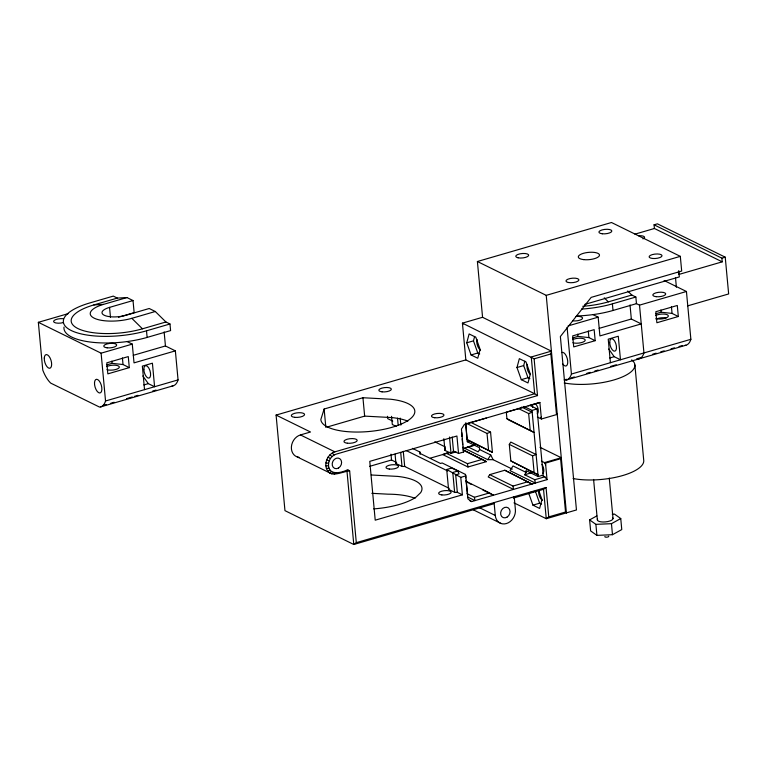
<?xml version="1.0" encoding="UTF-8"?>
<svg xmlns="http://www.w3.org/2000/svg" width="767" height="767" viewBox="0 0 767 767"><rect width="100%" height="100%" fill="white"/><g stroke="black" fill="none" stroke-linecap="round" stroke-linejoin="round"><path stroke-width="1.15" d="M465.837 359.896L276.091 415.081L284.96 510.649L353.788 544.493L356.3 542.662L349.656 470.986C342.312 471.283 330.462 479.011 326.435 468.551C324.22 461.926 328.19 453.978 334.863 451.849L534.666 393.739L537.523 395.59L534.12 358.831L462.424 323.137L465.837 359.896L534.666 393.739L531.253 356.981L551.368 351.133L550.879 353.951L556.506 414.602L541.416 418.993L537.37 416.999M349.656 470.986L347.806 469.634C341.89 472.74 329.407 475.895 328.516 465.809C328.142 460.814 331.286 455.646 336.157 454.15L537.523 395.59M456.049 451.907L451.015 453.364L444.946 450.382L445.243 448.129M466.758 342.811L469.126 333.942L475.808 337.231L480.123 349.378L477.755 358.237L471.072 354.958L466.758 342.811L473.469 340.855L474.648 336.425M516.977 367.518L519.345 358.659L526.018 361.938L530.333 374.085L527.974 382.954L521.292 379.665L516.977 367.518L523.679 365.571L524.858 361.142M324.134 409.022L320.846 419.491A47.171 16.212 -5.3 0 0 392.129 427.277A47.171 16.212 -5.3 0 0 390.528 399.224L362.944 397.737L324.134 409.022L325.841 427.401M461.782 432.713L461.926 436.557M467.803 423.413L486.249 418.053M465.885 424.18L467.132 439.894L492.433 452.329L490.554 432.118L470.526 422.262M506.364 412.195L524.801 406.836M528.147 405.858L539.882 402.454L541.416 418.993M540.409 418.494L541.243 417.152M465.588 423.24L467.295 441.725L479.442 447.698L479.615 449.539L478.109 451.868L467.985 446.883L464.457 448.216L487.735 459.663L493.114 459.682L512.289 469.116M487.735 459.663L490.746 455.013L479.615 449.539M489.72 474.629L488.215 476.949L513.516 489.394L512.998 486.067L489.72 474.629L504.811 470.238L531.962 484.035L504.811 470.238M509.298 444.39L510.803 442.07L536.104 454.515L532.576 455.838L509.298 444.39L510.832 460.938L537.983 474.725L510.832 460.938M469.471 500.525L471.619 501.58L547.044 479.643L544.848 476.806L534.791 479.73L524.666 474.754L526.172 472.434L526.009 470.593L538.156 476.566L543.18 475.109L537.044 408.936L529.959 405.455M448.561 489.346L446.72 469.49L460.766 477.371L462.386 494.83L457.324 492.337L454.63 492.328L448.561 489.346L449.222 488.358L404.688 466.461L401.994 466.451L395.925 463.46L396.587 462.482L391.525 459.989L369.569 466.374M556.506 414.602L557.168 413.614M566.372 512.864L565.538 512.011L560.6 458.714L561.262 457.726L539.968 447.266M537.264 413.835L537.782 413.308A5.503 2.531 73.8 0 0 535.711 404.075M334.268 474.284L335.639 472.875M452.185 437.017L453.489 450.986L451.015 453.364L449.5 437.017M333.511 472.568L331.747 473.881L297.328 456.959M479.174 507.543L495.281 515.462A11.793 9.655 -63.8 0 0 506.364 523.564A11.793 9.655 -63.8 0 0 515.395 509.614L514.206 496.748L513.363 498.08L543.535 489.308L546.046 487.486L548.779 516.891L546.257 518.713L513.995 502.855M612.248 514.187L614.472 514.091L620.752 518.55L621.769 529.575L612.478 534.704L596.918 535.376L590.638 530.917L589.612 519.892L596.841 515.903M589.612 519.892L595.892 524.35L611.462 523.679L620.752 518.55M329.494 472.74L331.612 471.628M518.07 408.37L528.655 413.566L532.183 412.243L521.637 407.056M465.77 422.991L487.026 433.441L490.554 432.118M449.433 452.281L442.664 454.553L467.975 466.998L486.412 461.638L463.412 449.884M327.691 470.919L330.088 470.104M64.006 327.087A55.032 18.916 -5.3 0 0 127.006 341.583L132.279 340.778A55.032 18.916 -5.3 0 0 147.12 337.422L170.59 330.596L169.977 323.981L165.921 321.987L142.461 328.813A47.171 16.212 -5.3 0 1 77.937 328.564A47.171 16.212 -5.3 0 1 93.871 304.921L117.341 298.095L126.948 297.558L133.027 300.549L134.148 312.677L118.501 317.231M133.295 355.313L165.442 345.965L175.365 350.855L178.059 379.895L105.539 400.988A23.662 10.872 73.8 0 1 99.499 407.066L50.699 383.107A23.662 10.872 73.8 0 1 42.779 370.106L38.35 322.322L68.416 313.578M93.871 304.921L103.487 304.384L126.948 297.558M165.921 321.987L155.289 311.498L149.22 308.507L125.75 315.333A15.723 5.407 -5.3 0 1 104.245 315.256A15.723 5.407 -5.3 0 1 109.556 307.375L133.027 300.549M103.487 304.384A27.516 9.453 -5.3 0 0 94.188 318.18A27.516 9.453 -5.3 0 0 131.828 318.324L155.289 311.498M117.341 298.095L113.295 296.11L89.825 302.936A55.032 18.916 -5.3 0 0 71.235 330.519A55.032 18.916 -5.3 0 0 146.507 330.807L169.977 323.981M38.35 322.322L101.11 353.175L132.279 344.115L134.024 362.877L175.365 350.855M106.69 364.9L112.049 363.347L123.027 364.546L129.297 367.623L128.271 356.597L106.814 362.839L107.84 373.865L129.297 367.623M482.577 317.375L477.4 261.509L611.491 222.507L680.319 256.351L681.69 271.058L591.175 297.375L560.37 336.531L576.458 509.959L546.257 518.713L543.535 489.308M654.069 224.817L721.891 258.163L722.226 261.835L654.414 228.489L654.069 224.817L657.424 223.839L725.237 257.185L728.65 293.943L687.51 305.908M634.913 234.165L654.414 228.489M143.851 384.938L148.319 383.634L154.589 386.721L152.412 363.194L142.355 366.118L144.532 389.646M102.826 405.551L106.22 404.564M110.755 403.25L114.149 402.263M126.613 398.629L132.279 396.99M134.551 396.328L137.945 395.341M152.681 391.055L156.075 390.067M100.621 406.903L173.141 385.811M477.4 261.509L546.229 295.353L680.319 256.351M721.891 258.163L725.237 257.185M722.226 261.835L678.651 274.509L678.392 271.758M584.722 304.422L679.332 276.916L678.747 270.607M582.747 306.292A47.171 16.212 -5.3 0 0 608.336 301.862L631.807 295.036L635.853 297.03L636.466 303.646L613.006 310.472A55.032 18.916 -5.3 0 1 598.155 313.837L592.881 314.633A55.032 18.916 -5.3 0 1 576.794 315.966M581.539 309.091A55.032 18.916 -5.3 0 0 612.392 303.857L635.853 297.03M568.098 325.908L598.164 317.164L599.909 335.927L641.25 323.904L631.327 319.014L599.171 328.362M636.284 303.55L639.505 305.141L686.436 291.489L690.875 339.302A23.662 10.872 73.8 0 1 684.826 345.38M471.072 354.958L477.783 353.002L479.691 353.942M572.566 337.959L577.934 336.397L588.903 337.595L595.182 340.682L594.157 329.647L572.7 335.888L573.726 346.914L595.182 340.682M655.708 313.78L661.077 312.217L672.055 313.415L678.325 316.503L677.299 305.477L655.843 311.709L656.868 322.744L678.325 316.503M534.12 358.831L550.879 353.951M326.982 427.075L364.651 416.117L392.234 417.603A47.171 16.212 -5.3 0 1 407.843 421.15M298.996 457.314A11.793 9.655 -63.8 0 1 291.393 446.921A11.793 9.655 -63.8 0 1 300.443 434.927L310.501 432.003L276.091 415.081M521.292 379.665L527.993 377.719L529.901 378.658M609.736 357.988L614.204 356.684L620.474 359.771L618.288 336.243L608.231 339.167L610.417 362.695M566.439 379.262L564.167 379.924L565.375 380.116A23.662 10.872 73.8 0 0 571.425 374.037L690.875 339.302M570.974 377.949L574.368 376.961M586.832 373.328L590.235 372.34M594.761 371.027L598.164 370.039M610.628 366.415L616.294 364.766M636.687 358.831L640.119 357.834M652.717 354.172L656.149 353.175M660.732 351.842L664.164 350.845M671.029 348.841L674.461 347.844M679.044 346.511L682.477 345.514M566.506 379.953L685.957 345.217M539.882 402.454L464.457 424.391L461.446 429.041L463.575 452.012L458.541 453.47L453.489 450.986M523.919 406.424L532.01 410.403L537.044 408.936M467.295 441.725L469.308 441.14M467.985 446.883L474.696 444.937M430.373 458.129L449.174 452.664M464.457 448.216L474.054 445.426M446.193 453.22L467.458 463.68L482.539 459.289M457.324 492.337L455.703 474.878L459.05 473.901L457.822 471.015L452.789 472.482L454.63 492.328M460.766 477.371L465.79 475.904L465.444 474.418L442.166 462.971L440.488 463.46L420.239 453.508L419.894 452.022L412.454 448.369M561.262 457.726L544.493 462.606L545.682 464.936M541.464 461.111L545.51 463.105L560.6 458.714M524.666 474.754L531.378 472.808M462.386 494.83L375.216 520.179L369.761 461.36L456.921 436.011L458.541 453.47M467.045 493.641L474.447 497.284L489.538 492.893L493.402 495.242L482.865 490.055M512.998 486.067L528.089 481.686M356.3 542.662L546.046 487.486M528.616 492.999L534.206 491.369M529.009 494.101L532.931 505.146L539.632 503.2L541.54 504.13M548.779 516.891L565.538 512.011M326.435 468.551L329.033 468.119M325.831 465.799L328.516 465.809M371.257 474.994L397.69 476.412A47.171 16.212 -5.3 0 1 420.613 492.692L416.145 497.016A47.171 16.212 -5.3 0 1 373.692 508.895M371.813 493.315L387.968 494.178A47.171 16.212 -5.3 0 1 415.005 498.339M325.908 462.846L328.583 463.326M326.665 459.893L329.225 460.842M664.107 280.511L686.436 291.489M592.987 314.614L598.164 317.164M551.368 351.133L482.539 317.289L462.424 323.137L463.258 323.99M506.91 418.667L534.062 432.454L508.751 420.019L506.91 418.667L506.364 412.751M541.809 475.319L544.848 476.806M467.304 439.539L492.433 452.329M526.172 472.434L513.018 465.962L510.007 470.612L535.308 483.057L534.791 479.73M463.21 450.229L486.412 461.638M392.752 421.121L387.69 418.638L387.479 416.308M434.784 441.792L445.387 447.008M396.357 426.49L392.311 424.496L391.553 416.328M532.931 505.146L539.613 508.435L541.972 499.566L538.837 490.736M457.822 471.015L451.744 468.033L446.72 469.49L447.602 470.9L406.251 450.565M489.538 492.893L466.25 481.446L468.1 482.798M469.155 483.315L471.264 484.351M467.582 496.978L474.965 500.602L474.447 497.284M473.287 509.825L501.196 523.545M127.111 341.564L132.279 344.115M300.443 434.927L334.863 451.849M328.046 457.142L330.404 458.541M471.619 501.58L467.918 498.876L465.79 475.904M329.973 454.783L332.025 456.576M627.713 291L631.807 295.036M604.252 297.826L608.336 301.862M131.828 318.324L142.461 328.813M332.293 452.981L333.99 455.071M608.73 349.004L614.204 356.684M142.844 375.955L148.319 383.634M541.962 464.476L542.633 465.579A5.503 2.531 73.8 0 1 542.796 473.383M490.746 455.013L493.114 459.682M523.679 365.571L527.993 377.719M535.318 491.053L539.632 503.2M473.469 340.855L477.783 353.002M463.575 452.012L462.904 447.036M467.458 463.68L467.975 466.998M467.582 495.204L465.981 480.238M675.506 277.74L676.389 287.222M671.441 306.8L672.055 313.415M660.876 310.012L661.077 312.217M639.505 305.141L643.944 352.945A23.662 10.872 73.8 0 1 637.895 359.033M630.023 304.95L631.327 319.014M634.894 365.015L643.753 460.583A43.834 15.062 -5.3 0 1 619.535 476.403A43.834 15.062 -5.3 0 1 573.064 478.531M612.392 303.857L613.006 310.472M609.257 478.042L613.015 518.53M611.462 523.679L612.478 534.704M588.289 330.98L588.903 337.595M593.591 479.433L597.349 519.911M595.892 524.35L596.918 535.376M577.724 334.191L577.934 336.397M567.091 327.394L571.425 374.037M546.229 295.353L566.401 512.883M545.51 463.105L547.044 479.643M532.01 410.403L538.156 476.566M528.655 413.566L530.189 430.114M532.576 455.838L534.11 472.386M495.281 515.462L494.092 502.596L493.248 503.938L353.788 544.493L346.962 470.976M487.026 433.441L488.56 449.989M462.146 438.887L462.683 444.707M465.444 474.418L465.77 477.918M443.863 438.705L444.946 450.382M419.894 452.022L420.105 454.352M400.201 418.12L400.853 425.11M403.279 451.322L404.688 466.461M397.517 418.14L398.169 425.148M400.7 452.434L401.994 466.451M395.063 454.122L395.925 463.46M390.988 454.169L391.525 459.989M362.944 397.737L364.651 416.117M164.138 331.9L165.442 345.965M146.507 330.807L147.12 337.422M122.413 357.93L123.027 364.546M109.556 307.375L110.477 317.298M111.848 361.142L112.049 363.347M101.11 353.175L105.539 400.988M532.605 407.287L532.576 406.002A5.503 2.531 73.8 0 1 532.749 404.909M63.383 322.562A6.491 2.224 -5.3 0 1 53.585 321.498A6.491 2.224 -5.3 0 1 63.162 318.708M106.738 366.616A7.076 2.435 -5.3 0 1 116.987 365.456A7.076 2.435 -5.3 0 1 117.236 369.004A7.076 2.435 -5.3 0 1 106.958 369.694M178.059 379.895A23.662 10.872 73.8 0 1 172.009 385.974M656.111 319.168A7.076 2.435 -5.3 0 1 666.005 317.931M655.766 315.486A7.076 2.435 -5.3 0 1 666.015 314.336A7.076 2.435 -5.3 0 1 666.264 317.874A7.076 2.435 -5.3 0 1 655.986 318.564M561.703 352.561A7.076 3.25 73.8 0 1 567.705 360.979A7.076 3.25 73.8 0 1 562.767 364.028M576.007 316.435A6.491 2.224 -5.3 0 1 582.402 318.679A6.491 2.224 -5.3 0 1 573.016 320.874M572.623 339.666A7.076 2.435 -5.3 0 1 582.872 338.506A7.076 2.435 -5.3 0 1 583.121 342.053A7.076 2.435 -5.3 0 1 572.844 342.744M631.682 359.876A43.834 15.062 -5.3 0 1 617.473 378.821A43.834 15.062 -5.3 0 1 564.196 382.963M608.662 536.152A1.965 0.671 -5.3 0 1 606.822 537.168A1.965 0.671 -5.3 0 1 604.885 536.488M612.708 517.85A7.862 2.704 -5.3 0 1 605.336 521.915A7.862 2.704 -5.3 0 1 597.579 519.192M480.545 350.116A6.491 2.982 73.8 0 1 477.419 345.399A6.491 2.982 73.8 0 1 477.055 339.407M530.035 374.286A6.491 2.982 73.8 0 1 527.188 364.402M542.566 500.4A6.491 2.982 73.8 0 1 538.626 491.177M638.575 235.785A5.896 2.023 -5.3 0 1 644.079 236.562A5.896 2.023 -5.3 0 1 642.928 238.882M143.841 369.454A6.491 2.982 73.8 0 0 149.028 378.102A6.491 2.982 73.8 0 0 148.817 368.064A6.491 2.982 73.8 0 0 143.841 369.454M44.285 357.988A7.076 3.25 73.8 0 0 49.5 368.285A7.076 3.25 73.8 0 0 50.104 358.016A7.076 3.25 73.8 0 0 44.285 357.988M94.504 382.695A7.076 3.25 73.8 0 0 99.71 392.992A7.076 3.25 73.8 0 0 100.324 382.723A7.076 3.25 73.8 0 0 94.504 382.695M107.131 347.825A6.491 2.224 -5.3 0 0 116.709 345.035A6.491 2.224 -5.3 0 0 106.91 343.961A6.491 2.224 -5.3 0 0 107.131 347.825M656.159 296.695A6.491 2.224 -5.3 0 0 665.737 293.905A6.491 2.224 -5.3 0 0 655.938 292.841A6.491 2.224 -5.3 0 0 656.159 296.695M609.727 342.504A6.491 2.982 73.8 0 0 614.913 351.161A6.491 2.982 73.8 0 0 614.703 341.114A6.491 2.982 73.8 0 0 609.727 342.504M602.268 233.782A6.491 2.224 -5.3 0 0 611.845 231.001A6.491 2.224 -5.3 0 0 602.047 229.927A6.491 2.224 -5.3 0 0 602.268 233.782M652.468 258.469A6.491 2.224 -5.3 0 0 662.046 255.689A6.491 2.224 -5.3 0 0 652.247 254.615A6.491 2.224 -5.3 0 0 652.468 258.469M568.395 282.505A6.491 2.224 -5.3 0 0 578.836 280.252A6.491 2.224 -5.3 0 0 570.111 278.536A6.491 2.224 -5.3 0 0 568.395 282.505M518.099 257.808A6.491 2.224 -5.3 0 0 528.607 255.612A6.491 2.224 -5.3 0 0 520.026 253.829A6.491 2.224 -5.3 0 0 518.099 257.808M583.812 259.63A10.613 3.643 -5.3 0 0 599.487 255.066A10.613 3.643 -5.3 0 0 583.447 253.311A10.613 3.643 -5.3 0 0 583.812 259.63M441.869 494.936A6.289 2.157 -5.3 0 0 451.159 492.232A6.289 2.157 -5.3 0 0 441.648 491.196A6.289 2.157 -5.3 0 0 441.869 494.936M347.355 443.221A6.682 2.301 -5.3 0 0 357.221 440.354A6.682 2.301 -5.3 0 0 347.125 439.251A6.682 2.301 -5.3 0 0 347.355 443.221M389.233 469.049A6.289 2.157 -5.3 0 0 398.524 466.355A6.289 2.157 -5.3 0 0 389.022 465.31A6.289 2.157 -5.3 0 0 389.233 469.049M294.72 417.344A6.682 2.301 -5.3 0 0 304.585 414.477A6.682 2.301 -5.3 0 0 294.49 413.365A6.682 2.301 -5.3 0 0 294.72 417.344M382.071 391.86A6.289 2.157 -5.3 0 0 391.362 389.157A6.289 2.157 -5.3 0 0 381.861 388.121A6.289 2.157 -5.3 0 0 382.071 391.86M434.707 417.737A6.289 2.157 -5.3 0 0 443.997 415.043A6.289 2.157 -5.3 0 0 434.486 413.998A6.289 2.157 -5.3 0 0 434.707 417.737M507.016 517.15A5.503 4.506 -63.8 0 0 508.32 507.927A5.503 4.506 -63.8 0 0 500.678 512.519A5.503 4.506 -63.8 0 0 507.016 517.15M338.573 467.985A5.503 4.506 -63.8 0 0 339.877 458.762A5.503 4.506 -63.8 0 0 332.245 463.354A5.503 4.506 -63.8 0 0 338.573 467.985"/></g></svg>
